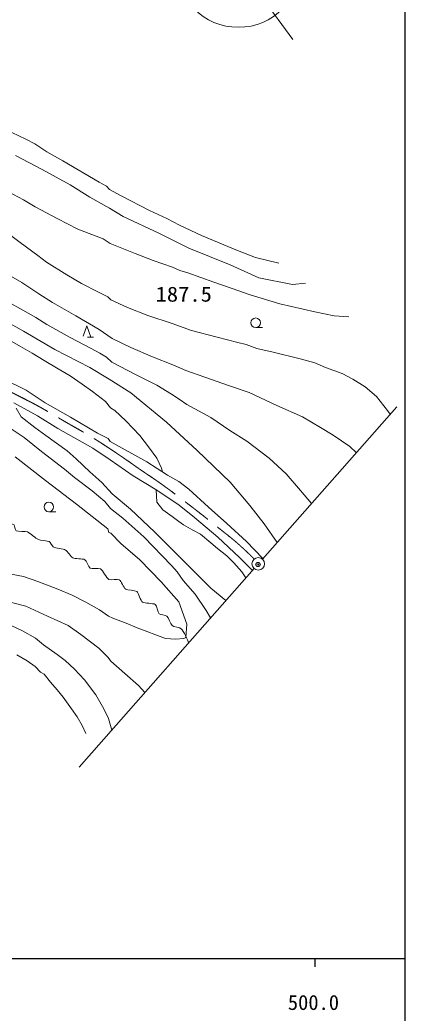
# Model space of a CAD drawing. Units: millimetres, scale not verified. Extents: x 40000 to 680000, y 20000 to 380000.
# Drawn here: x 532110 to 579000, y 198357 to 319452 of the extents above; entities that cross this region are included whole.
import ezdxf
from ezdxf.enums import TextEntityAlignment as Align

# ---------------------------------------------------------------- set-up
doc = ezdxf.new("R2010")
doc.units = ezdxf.units.MM
doc.header["$LTSCALE"] = 1000
doc.header["$PDMODE"] = 32
doc.header["$PDSIZE"] = 500
doc.linetypes.add('CHAIN', pattern=[18.5, 12, -1.5, 3.5, -1.5])
for name, color, linetype, lineweight in [('M-BMK', 2, 'CHAIN', 13), ('M-TTL-BAND', 7, 'Continuous', 25), ('M-WORK', 1, 'Continuous', 13)]:
    doc.layers.add(name, color=color, linetype=linetype, lineweight=lineweight)
doc.layers.add('M-OTRS', color=6, linetype='Continuous')
doc.styles.add('ＭＳ ゴシック', font='')
doc.styles.get('ＭＳ ゴシック').set_extended_font_data('MS Gothic')

msp = doc.modelspace()

# ---------------------------------------------------------------- linework, layer by layer
at = {"layer": 'M-BMK'}
msp.add_open_spline([(471483, 291139), (474610, 290730), (475416, 290627), (477931, 290255), (480206, 289918), (481470, 289660), (483748, 289342), (485492, 289098), (486477, 289021), (488221, 288778), (491394, 288335), (493175, 288091), (496316, 287464), (497848, 287158), (498677, 286859), (500184, 286449), (502190, 285903), (503303, 285560), (505294, 284961), (506375, 284636), (506985, 284466), (508053, 284099), (509127, 283730), (509711, 283475), (510772, 283073), (512492, 282422), (513467, 282087), (515174, 281401), (517620, 280418), (518984, 279850), (521391, 278774), (523161, 277983), (524133, 277496), (525885, 276666), (526854, 276207), (527402, 275958), (528363, 275481), (529579, 274877), (530236, 274492), (531440, 273865), (532509, 273309), (533122, 273026), (534180, 272449), (535570, 271691), (536318, 271212), (537689, 270418), (538891, 269721), (539580, 269356), (540767, 268633), (542062, 267843), (542769, 267369), (544029, 266524), (545106, 265803), (545687, 265368), (546753, 264631), (547785, 263919), (548382, 263547), (549400, 262815), (550545, 261992), (551171, 261510), (552291, 260653), (553807, 259493), (554651, 258834), (556138, 257637), (557267, 256728), (557931, 256255), (559001, 255277), (559650, 254683), (559870, 254478), (560625, 253716)], degree=3, knots=[0, 0, 0, 0, 1, 1, 1, 2, 2, 2, 3, 3, 3, 4, 4, 4, 5, 5, 5, 6, 6, 6, 7, 7, 7, 8, 8, 8, 9, 9, 9, 10, 10, 10, 11, 11, 11, 12, 12, 12, 13, 13, 13, 14, 14, 14, 15, 15, 15, 16, 16, 16, 17, 17, 17, 18, 18, 18, 19, 19, 19, 20, 20, 20, 21, 21, 21, 22, 22, 22, 23, 23, 23, 23], dxfattribs=at)
at = {"layer": 'M-OTRS'}
msp.add_point((561097, 253055), dxfattribs=at)
at = {"layer": 'M-TTL-BAND'}
for p, q in [((579000, 20000), (579000, 370000)), ((40000, 205000), (579000, 205000)), ((568000, 205000), (568000, 204000))]:
    msp.add_line(p, q, dxfattribs=at)
at = {"layer": 'M-WORK'}
for p, q in [((565318, 317042), (547274, 341997)), ((531121, 305730), (532834, 304910)), ((532834, 304910), (533930, 304358)), ((533930, 304358), (535371, 303347)), ((531568, 302915), (534816, 301226)), ((535371, 303347), (537342, 302266)), ((537342, 302266), (541759, 299669)), ((534816, 301226), (538229, 299336)), ((538229, 299336), (540641, 297853)), ((541759, 299669), (542658, 299183)), ((542658, 299183), (543034, 298788)), ((532536, 297493), (530124, 298823)), ((543034, 298788), (544419, 297990)), ((544419, 297990), (547869, 296192)), ((533971, 296654), (532536, 297493)), ((540641, 297853), (543017, 296483)), ((536645, 295232), (533971, 296654)), ((543017, 296483), (544687, 295494)), ((544687, 295494), (549003, 293465)), ((547869, 296192), (549989, 295219)), ((539181, 293935), (536645, 295232)), ((549989, 295219), (551548, 294403)), ((551548, 294403), (554236, 293173)), ((529762, 294082), (532129, 292293)), ((542235, 292748), (539181, 293935)), ((549003, 293465), (552664, 291615)), ((554236, 293173), (558402, 291403)), ((532129, 292293), (534276, 290742)), ((543093, 292204), (542235, 292748)), ((546160, 290959), (543093, 292204)), ((534276, 290742), (535359, 289898)), ((548349, 290134), (546160, 290959)), ((552664, 291615), (557712, 289599)), ((558402, 291403), (560787, 290476)), ((535359, 289898), (537827, 288357)), ((550689, 289308), (548349, 290134)), ((557712, 289599), (561180, 287993)), ((560787, 290476), (563613, 289788)), ((532328, 287427), (530236, 288657)), ((537827, 288357), (539625, 287320)), ((551567, 288888), (550689, 289308)), ((552537, 288593), (551567, 288888)), ((555722, 287492), (552537, 288593)), ((534411, 286060), (532328, 287427)), ((539625, 287320), (541671, 286265)), ((557956, 286700), (555722, 287492)), ((561180, 287993), (565303, 287209)), ((565303, 287209), (566870, 287364)), ((536062, 285005), (534411, 286060)), ((541671, 286265), (542799, 285696)), ((560158, 285939), (557956, 286700)), ((563756, 284832), (560158, 285939)), ((529846, 285531), (532195, 284210)), ((538916, 283363), (536062, 285005)), ((542799, 285696), (543176, 285338)), ((543176, 285338), (545212, 284384)), ((568023, 283849), (563756, 284832)), ((527368, 284397), (532544, 281507)), ((532195, 284210), (534048, 283146)), ((541742, 281702), (538916, 283363)), ((545212, 284384), (547690, 283412)), ((547690, 283412), (550653, 282448)), ((570369, 283377), (568023, 283849)), ((572132, 283266), (570369, 283377)), ((534048, 283146), (535388, 282302)), ((535388, 282302), (538232, 280733)), ((539819, 280908), (540256, 282167)), ((540256, 282167), (540760, 280780)), ((550653, 282448), (552983, 281595)), ((532544, 281507), (536372, 279272)), ((543347, 280620), (541742, 281702)), ((552983, 281595), (556112, 280779)), ((560815, 281937), (561653, 281937)), ((531127, 280230), (532182, 279633)), ((538232, 280733), (540792, 279384)), ((540359, 280780), (541052, 280780)), ((545622, 279519), (543347, 280620)), ((556112, 280779), (558654, 280100)), ((558654, 280100), (559654, 279861)), ((559654, 279861), (560938, 279384)), ((532182, 279633), (533597, 278801)), ((533597, 278801), (535072, 277916)), ((536372, 279272), (540636, 277076)), ((540792, 279384), (541849, 278808)), ((541849, 278808), (542671, 278320)), ((548256, 278363), (545622, 279519)), ((560938, 279384), (562938, 278953)), ((562938, 278953), (566241, 278109)), ((535072, 277916), (536782, 276914)), ((542671, 278320), (543300, 277703)), ((543300, 277703), (546177, 276226)), ((550724, 277399), (548256, 278363)), ((552320, 276711), (550724, 277399)), ((566241, 278109), (567993, 277659)), ((567993, 277659), (569305, 277072)), ((536782, 276914), (538244, 276068)), ((540636, 277076), (542961, 275637)), ((546177, 276226), (548759, 274903)), ((554641, 275904), (552320, 276711)), ((569305, 277072), (571342, 276320)), ((571342, 276320), (572645, 275641)), ((530000, 275743), (532860, 274287)), ((538244, 276068), (539692, 275020)), ((539692, 275020), (540944, 274135)), ((542961, 275637), (545594, 273993)), ((548759, 274903), (550570, 273811)), ((557504, 274886), (554641, 275904)), ((559999, 274014), (557504, 274886)), ((572645, 275641), (574122, 274714)), ((532860, 274287), (535179, 272776)), ((540944, 274135), (542549, 272923)), ((545594, 273993), (549962, 270422)), ((550570, 273811), (551482, 273220)), ((563403, 272445), (559999, 274014)), ((574122, 274714), (575526, 273540)), ((531369, 272752), (534233, 271185)), ((535179, 272776), (538290, 271032)), ((542549, 272923), (543132, 272156)), ((551482, 273220), (552420, 272552)), ((552420, 272552), (555336, 270960)), ((575526, 273540), (576838, 271842)), ((531650, 272131), (532280, 271052)), ((543132, 272156), (543663, 271822)), ((543663, 271822), (544994, 270557)), ((561632, 253711), (577973, 272281)), ((566514, 271050), (563403, 272445)), ((576838, 271842), (577195, 271397)), ((529967, 270314), (532628, 268534)), ((532280, 271052), (533911, 269755)), ((534233, 271185), (536738, 269644)), ((538290, 271032), (541563, 269054)), ((544994, 270557), (546698, 268781)), ((549962, 270422), (553687, 266967)), ((555336, 270960), (557673, 269380)), ((568715, 269775), (566514, 271050)), ((533911, 269755), (535260, 268792)), ((536738, 269644), (540989, 267216)), ((541563, 269054), (542858, 268406)), ((557673, 269380), (559716, 268095)), ((570238, 268839), (568715, 269775)), ((572266, 267445), (570238, 268839)), ((532628, 268534), (534748, 266827)), ((535260, 268792), (537854, 266891)), ((542858, 268406), (543092, 268029)), ((543092, 268029), (547569, 265565)), ((546698, 268781), (547766, 267411)), ((559716, 268095), (562464, 266014)), ((534748, 266827), (537537, 264680)), ((537854, 266891), (538959, 265915)), ((540989, 267216), (543109, 265816)), ((547766, 267411), (548788, 266009)), ((553687, 266967), (557698, 263077)), ((573052, 266689), (572266, 267445)), ((535208, 263295), (531539, 266190)), ((538959, 265915), (540629, 264347)), ((543109, 265816), (545909, 263877)), ((547569, 265565), (550069, 263947)), ((548788, 266009), (549339, 264809)), ((562464, 266014), (564507, 264101)), ((537537, 264680), (538766, 263643)), ((540629, 264347), (542093, 263063)), ((549339, 264809), (549454, 264345)), ((564507, 264101), (566266, 262058)), ((539020, 260400), (535208, 263295)), ((538766, 263643), (540895, 262029)), ((542093, 263063), (543352, 261676)), ((545909, 263877), (548760, 262104)), ((550069, 263947), (551454, 263173)), ((551454, 263173), (552676, 262238)), ((557698, 263077), (560100, 260264)), ((540895, 262029), (542436, 260753)), ((543352, 261676), (545574, 259800)), ((548682, 262153), (548767, 260642)), ((548760, 262104), (551509, 260267)), ((552676, 262238), (555050, 260062)), ((566266, 262058), (567598, 260490)), ((542796, 257415), (539020, 260400)), ((542436, 260753), (543133, 259900)), ((548767, 260642), (549525, 259704)), ((535633, 259487), (536471, 259487)), ((543133, 259900), (544629, 258689)), ((545574, 259800), (548554, 257000)), ((549525, 259704), (550630, 258908)), ((551509, 260267), (553346, 258790)), ((555050, 260062), (557280, 258066)), ((560100, 260264), (561847, 258029)), ((544629, 258689), (547179, 256432)), ((550630, 258908), (551439, 258304)), ((551439, 258304), (552043, 257880)), ((553346, 258790), (556185, 256375)), ((557280, 258066), (559708, 255854)), ((561847, 258029), (563417, 255740)), ((542922, 256947), (542796, 257415)), ((543192, 256857), (542922, 256947)), ((544379, 255598), (543192, 256857)), ((548554, 257000), (550648, 254894)), ((552043, 257880), (553147, 257251)), ((553147, 257251), (554098, 256737)), ((554098, 256737), (555370, 255684)), ((546717, 253638), (544379, 255598)), ((547179, 256432), (550556, 252946)), ((555370, 255684), (556179, 255016)), ((556185, 256375), (558856, 253896)), ((559708, 255854), (561695, 253782)), ((550648, 254894), (553294, 252222)), ((556179, 255016), (557296, 254129)), ((549288, 250941), (546717, 253638)), ((557296, 254129), (558157, 253256)), ((558157, 253256), (559107, 252164)), ((558856, 253896), (560424, 252338)), ((532557, 251585), (531050, 251880)), ((539324, 228359), (560620, 252560)), ((550556, 252946), (551244, 252166)), ((551244, 252166), (551996, 251111)), ((553294, 252222), (555336, 250154)), ((559107, 252164), (559626, 251431)), ((534274, 250976), (532557, 251585)), ((536726, 250058), (534274, 250976)), ((551464, 248513), (549288, 250941)), ((551996, 251111), (553427, 249441)), ((538487, 249333), (536726, 250058)), ((555336, 250154), (557183, 248655)), ((529834, 248739), (532826, 247968)), ((540120, 248471), (538487, 249333)), ((541818, 247517), (540120, 248471)), ((552417, 245762), (551464, 248513)), ((553427, 249441), (554785, 247441)), ((532826, 247968), (535485, 246773)), ((542909, 246774), (541818, 247517)), ((554785, 247441), (555331, 246550)), ((530437, 245920), (532447, 244966)), ((535485, 246773), (537990, 245617)), ((543441, 246526), (542909, 246774)), ((545029, 245884), (543441, 246526)), ((546387, 245342), (545029, 245884)), ((532447, 244966), (534003, 244089)), ((537990, 245617), (539544, 244513)), ((549846, 244021), (546387, 245342)), ((552309, 244144), (552417, 245762)), ((534003, 244089), (534983, 243265)), ((539544, 244513), (541715, 242843)), ((551038, 243939), (549846, 244021)), ((552084, 244030), (551038, 243939)), ((552309, 244144), (552084, 244030)), ((534983, 243265), (536647, 242072)), ((541715, 242843), (542871, 241700)), ((531744, 242040), (532990, 241295)), ((532990, 241295), (533966, 240627)), ((536647, 242072), (537604, 241330)), ((537604, 241330), (538772, 240277)), ((542871, 241700), (543192, 241250)), ((543192, 241250), (544900, 239773)), ((533966, 240627), (534608, 239920)), ((534608, 239920), (535045, 239689)), ((538772, 240277), (539967, 238992)), ((544900, 239773), (546557, 238296)), ((535045, 239689), (535828, 238713)), ((535828, 238713), (536663, 237788)), ((539967, 238992), (541367, 237181)), ((536663, 237788), (537395, 236876)), ((546557, 238296), (547316, 237442)), ((537395, 236876), (538410, 235450)), ((541367, 237181), (542343, 235473)), ((538410, 235450), (539065, 234474)), ((542343, 235473), (542883, 234278)), ((539065, 234474), (539682, 233408)), ((542883, 234278), (543285, 232861)), ((539682, 233408), (540144, 232445))]:
    msp.add_line(p, q, dxfattribs=at)
for centre, radius in [((558702, 326192), 7648), ((560815, 282523), 586), ((535633, 260073), 586), ((561126, 253136), 767)]:
    msp.add_circle(centre, radius, dxfattribs=at)
msp.add_open_spline([(433202, 290547), (433210, 290398), (433526, 290002), (433671, 289962), (433933, 289889), (434765, 290099), (435030, 290037), (435266, 289983), (435831, 289477), (436062, 289408), (436304, 289336), (437084, 289442), (437321, 289358), (437558, 289273), (438092, 288689), (438328, 288602), (438594, 288505), (439470, 288568), (439738, 288476), (440004, 288386), (440654, 287808), (440921, 287721), (441151, 287646), (441892, 287741), (442130, 287696), (442372, 287650), (443043, 287299), (443288, 287268), (443687, 287217), (444905, 287363), (445302, 287293), (445524, 287254), (446061, 286777), (446284, 286739), (446529, 286697), (447270, 286944), (447517, 286916), (447853, 286877), (448793, 286447), (449129, 286412), (449344, 286390), (449970, 286654), (450186, 286639), (450410, 286623), (451019, 286275), (451243, 286261), (451528, 286244), (452368, 286496), (452653, 286488), (452888, 286481), (453552, 286190), (453786, 286185), (454136, 286178), (455169, 286463), (455517, 286429), (455810, 286401), (456592, 285926), (456883, 285883), (457178, 285840), (458073, 286049), (458368, 286009), (458612, 285976), (459255, 285544), (459501, 285531), (459859, 285512), (460907, 285900), (461263, 285858), (461547, 285825), (462240, 285225), (462522, 285178), (462757, 285139), (463442, 285466), (463680, 285455), (463904, 285445), (464515, 285111), (464737, 285078), (465101, 285024), (466220, 285122), (466575, 285027), (466885, 284945), (467649, 284297), (467960, 284222), (468216, 284160), (469009, 284415), (469269, 284373), (469522, 284331), (470178, 283881), (470427, 283819), (470637, 283767), (471303, 283884), (471510, 283819), (471776, 283735), (472444, 283198), (472706, 283101), (472871, 283040), (473427, 283126), (473587, 283051), (473711, 282993), (473866, 282556), (473990, 282497), (474253, 282372), (475154, 282317), (475412, 282183), (475568, 282101), (475783, 281556), (475941, 281478), (476212, 281342), (477157, 281315), (477426, 281176), (477629, 281071), (477977, 280423), (478181, 280320), (478470, 280173), (479498, 280172), (479767, 279992), (479968, 279859), (480105, 279056), (480296, 278910), (480529, 278731), (481455, 278659), (481706, 278507), (481937, 278366), (482384, 277646), (482612, 277500), (482824, 277364), (483614, 277291), (483821, 277147), (484076, 276970), (484566, 276131), (484828, 275964), (485063, 275814), (485943, 275773), (486187, 275637), (486430, 275501), (486923, 274783), (487169, 274655), (487450, 274509), (488432, 274460), (488717, 274321), (488904, 274230), (489232, 273643), (489420, 273554), (489768, 273390), (490954, 273290), (491291, 273105), (491587, 272942), (492163, 272045), (492459, 271882), (492698, 271751), (493563, 271838), (493808, 271720), (494126, 271568), (494831, 270722), (495157, 270587), (495446, 270468), (496424, 270613), (496721, 270515), (497038, 270412), (497820, 269752), (498124, 269616), (498335, 269522), (499049, 269483), (499257, 269382), (499535, 269248), (500204, 268561), (500498, 268465), (500850, 268351), (501996, 268488), (502350, 268375), (502541, 268315), (502855, 267701), (503051, 267656), (503386, 267579), (504423, 267883), (504760, 267818), (504979, 267776), (505442, 267207), (505659, 267153), (505942, 267081), (506832, 267292), (507115, 267225), (507442, 267147), (508279, 266521), (508608, 266451), (508898, 266390), (509791, 266650), (510082, 266595), (510355, 266544), (511038, 266009), (511307, 265941), (511550, 265879), (512328, 266053), (512564, 265966), (512793, 265881), (513232, 265218), (513463, 265139), (513766, 265034), (514763, 265213), (515064, 265103), (515265, 265029), (515572, 264386), (515765, 264293), (515996, 264182), (516807, 264254), (517042, 264150), (517272, 264047), (517742, 263396), (517977, 263304), (518311, 263174), (519422, 263216), (519757, 263089), (520030, 262985), (520630, 262278), (520908, 262189), (521241, 262084), (522324, 262289), (522652, 262171), (522855, 262099), (523120, 261412), (523318, 261326), (523582, 261211), (524487, 261357), (524756, 261254), (525007, 261159), (525539, 260505), (525781, 260391), (526044, 260268), (526943, 260233), (527202, 260103), (527423, 259993), (527867, 259360), (528083, 259240), (528286, 259128), (529017, 259109), (529216, 258989), (529369, 258896), (529560, 258332), (529719, 258251), (530018, 258101), (531064, 258072), (531356, 257910), (531495, 257832), (531520, 257247), (531662, 257172), (531905, 257044), (532773, 257130), (533028, 257028), (533330, 256908), (534062, 256226), (534359, 256093), (534606, 255983), (535447, 255962), (535690, 255842), (535835, 255770), (536032, 255269), (536175, 255194), (536449, 255053), (537400, 254968), (537668, 254817), (537894, 254689), (538312, 253976), (538543, 253859), (538807, 253726), (539748, 253789), (540002, 253639), (540213, 253515), (540452, 252736), (540663, 252611), (540878, 252484), (541695, 252639), (541910, 252510), (542191, 252342), (542663, 251407), (542947, 251244), (543165, 251119), (543987, 251326), (544204, 251198), (544444, 251057), (544755, 250201), (544987, 250046), (545218, 249892), (546128, 249940), (546347, 249769), (546580, 249588), (546786, 248631), (547027, 248460), (547285, 248277), (548327, 248364), (548587, 248183), (548790, 248043), (548892, 247224), (549066, 247050), (549203, 246913), (549854, 246905), (549997, 246774), (550191, 246595), (550429, 245790), (550627, 245615), (550807, 245456), (551595, 245388), (551760, 245213), (552025, 244930), (552560, 243861), (552628, 243479)], degree=3, knots=[0, 0, 0, 0, 1, 1, 1, 2, 2, 2, 3, 3, 3, 4, 4, 4, 5, 5, 5, 6, 6, 6, 7, 7, 7, 8, 8, 8, 9, 9, 9, 10, 10, 10, 11, 11, 11, 12, 12, 12, 13, 13, 13, 14, 14, 14, 15, 15, 15, 16, 16, 16, 17, 17, 17, 18, 18, 18, 19, 19, 19, 20, 20, 20, 21, 21, 21, 22, 22, 22, 23, 23, 23, 24, 24, 24, 25, 25, 25, 26, 26, 26, 27, 27, 27, 28, 28, 28, 29, 29, 29, 30, 30, 30, 31, 31, 31, 32, 32, 32, 33, 33, 33, 34, 34, 34, 35, 35, 35, 36, 36, 36, 37, 37, 37, 38, 38, 38, 39, 39, 39, 40, 40, 40, 41, 41, 41, 42, 42, 42, 43, 43, 43, 44, 44, 44, 45, 45, 45, 46, 46, 46, 47, 47, 47, 48, 48, 48, 49, 49, 49, 50, 50, 50, 51, 51, 51, 52, 52, 52, 53, 53, 53, 54, 54, 54, 55, 55, 55, 56, 56, 56, 57, 57, 57, 58, 58, 58, 59, 59, 59, 60, 60, 60, 61, 61, 61, 62, 62, 62, 63, 63, 63, 64, 64, 64, 65, 65, 65, 66, 66, 66, 67, 67, 67, 68, 68, 68, 69, 69, 69, 70, 70, 70, 71, 71, 71, 72, 72, 72, 73, 73, 73, 74, 74, 74, 75, 75, 75, 76, 76, 76, 77, 77, 77, 78, 78, 78, 79, 79, 79, 80, 80, 80, 81, 81, 81, 82, 82, 82, 83, 83, 83, 84, 84, 84, 85, 85, 85, 86, 86, 86, 87, 87, 87, 88, 88, 88, 89, 89, 89, 90, 90, 90, 91, 91, 91, 92, 92, 92, 93, 93, 93, 94, 94, 94, 95, 95, 95, 96, 96, 96, 97, 97, 97, 98, 98, 98, 99, 99, 99, 100, 100, 100, 101, 101, 101, 101], dxfattribs=at)

# ---------------------------------------------------------------- texts
at = {"layer": 'M-TTL-BAND', "style": 'ＭＳ ゴシック'}
msp.add_text('500.0', height=1833, dxfattribs=at).set_placement((567844, 198195), align=Align.BOTTOM_CENTER)
at = {"layer": 'M-WORK', "style": 'ＭＳ ゴシック', "width": 1.1}
msp.add_text('187.5', height=1833, dxfattribs=at).set_placement((548626, 284545), align=Align.BOTTOM_LEFT)

doc.saveas('drawing.dxf')
